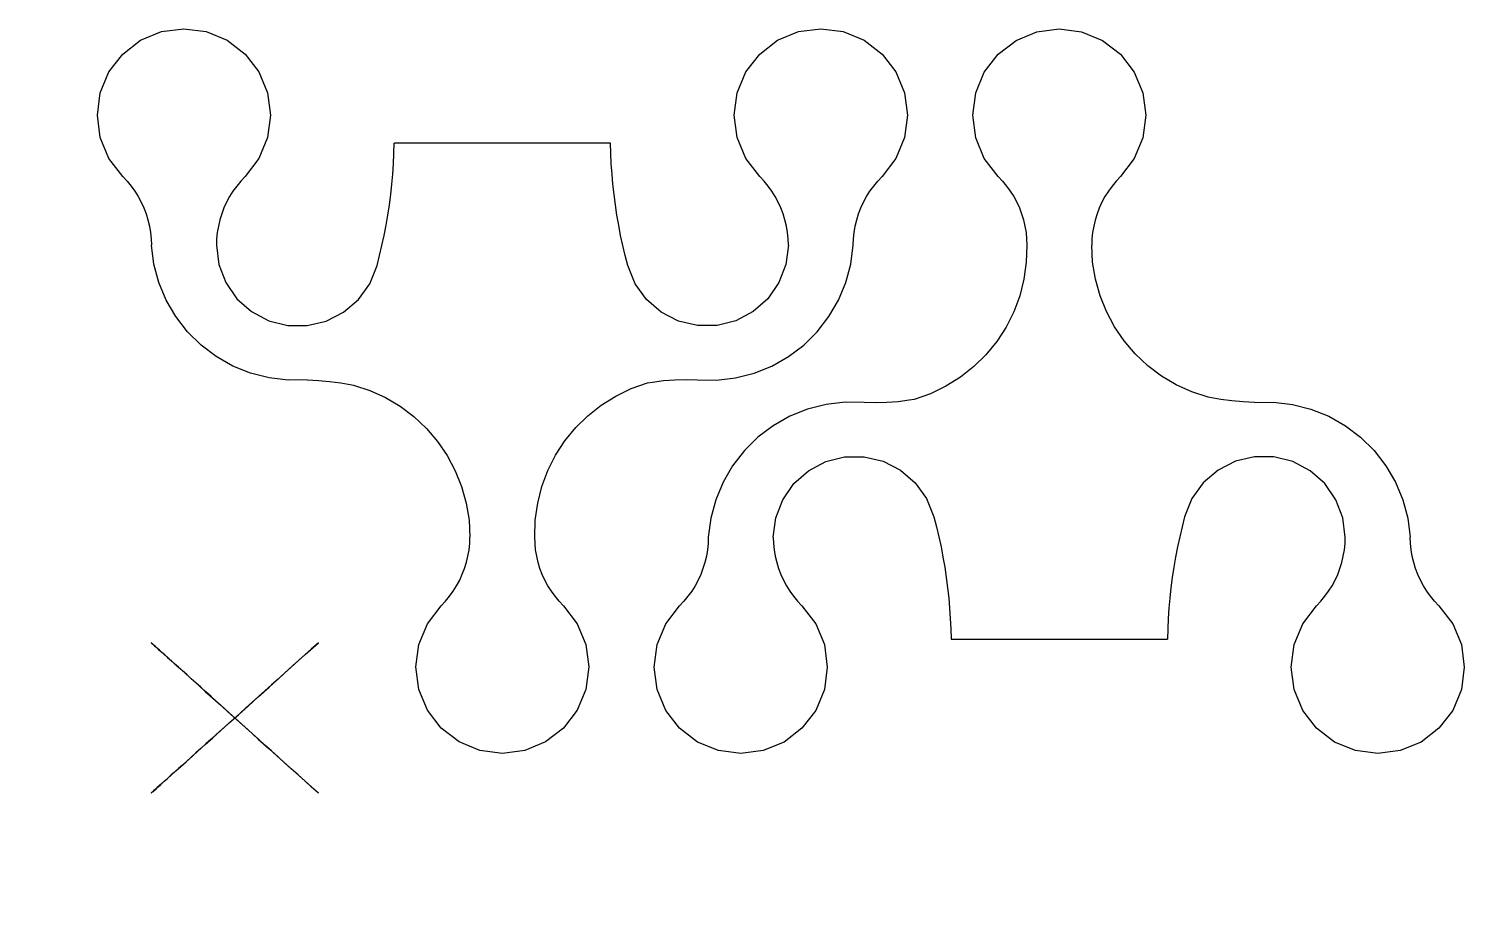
# Model space of a CAD drawing. Extents: x -3 to 156, y -3 to 94.
import ezdxf

# ---------------------------------------------------------------- set-up
doc = ezdxf.new("R2010")
doc.units = 0
doc.layers.add('ink_ext_XXXXXX', color=7, linetype='CONTINUOUS')

msp = doc.modelspace()

# ---------------------------------------------------------------- linework, layer by layer
at = {"layer": 'ink_ext_XXXXXX', "color": 7}
for points in [[(5.722468, 89.206352), (7.247879, 91.194149), (9.235782, 92.71949), (11.550357, 93.67834), (14.034618, 94.005365), (16.518879, 93.67834), (18.833454, 92.71949), (20.821357, 91.194149), (22.346416, 89.206352), (23.305266, 86.891495), (23.632643, 84.407446), (23.305266, 81.923255)], [(75.416188, 81.923255), (75.08881, 84.407446), (75.416188, 86.891495), (76.374685, 89.206352), (77.900096, 91.194149), (79.887999, 92.71949), (82.202927, 93.67834), (84.686835, 94.005365), (87.171096, 93.67834), (89.485671, 92.71949), (91.473574, 91.194149), (92.998985, 89.206352)], [(104.34334, 77.613336), (102.817929, 79.601239), (101.859079, 81.915814), (101.532407, 84.400075), (101.859079, 86.884336), (102.817929, 89.199264), (104.34334, 91.187167), (106.331243, 92.712225), (108.645818, 93.671075), (111.130079, 93.9981)], [(111.130079, 93.9981), (113.61434, 93.671075), (115.928915, 92.712225), (117.916818, 91.187167), (119.441877, 89.199264), (120.401079, 86.884336), (120.728104, 84.400075), (120.401079, 81.915814), (119.441877, 79.601239), (117.916818, 77.613336)], [(7.247879, 77.620742), (5.722468, 79.608433), (4.763618, 81.923255), (4.436593, 84.407446), (4.763618, 86.891495), (5.722468, 89.206352)], [(92.998985, 89.206352), (93.957835, 86.891495), (94.28486, 84.407446), (93.957835, 81.923255), (92.998985, 79.608433), (91.473574, 77.620742)], [(23.305266, 81.923255), (22.346416, 79.608433), (20.821357, 77.620742)], [(36.459643, 72.211106), (36.653671, 73.341406), (36.824768, 74.474881), (36.972582, 75.611849), (37.097466, 76.751497), (37.198713, 77.893474), (37.277029, 79.037392), (37.33171, 80.182544), (37.36346, 81.328648)], [(61.357993, 81.328648), (37.36346, 81.328648)], [(62.26181, 72.211106), (62.067782, 73.341406), (61.896685, 74.474881), (61.748871, 75.611849), (61.623988, 76.751497), (61.522741, 77.893474), (61.444424, 79.037392), (61.389391, 80.182544), (61.357993, 81.328648)], [(77.900096, 77.620742), (76.374685, 79.608433), (75.416188, 81.923255)], [(7.247879, 77.620742), (7.730127, 77.10618), (8.177802, 76.561738), (8.589493, 75.989145), (8.963085, 75.391363), (9.297518, 74.770544), (9.590677, 74.129512), (9.841854, 73.470523), (10.049641, 72.79707), (10.213682, 72.110917), (10.332921, 71.416298), (10.407004, 70.714976), (10.435227, 70.010479)], [(20.821357, 77.620742), (20.33911, 77.10618), (19.891435, 76.561738), (19.479743, 75.989145), (19.106152, 75.391363), (18.771718, 74.770544), (18.47856, 74.129512), (18.227382, 73.470523), (18.019243, 72.79707), (17.855554, 72.110917), (17.735963, 71.416298), (17.662232, 70.714976), (17.633657, 70.010479)], [(81.087796, 70.010479), (81.059221, 70.714976), (80.985138, 71.416298), (80.865899, 72.110917), (80.70221, 72.79707), (80.494071, 73.470523), (80.242893, 74.129512), (79.949735, 74.770544), (79.615302, 75.391363), (79.24171, 75.989145), (78.830018, 76.561738), (78.382343, 77.10618), (77.900096, 77.620742)], [(88.285874, 70.010479), (88.314449, 70.714976), (88.388532, 71.416298), (88.507418, 72.110917), (88.671813, 72.79707), (88.879599, 73.470523), (89.130777, 74.129512), (89.423935, 74.770544), (89.758368, 75.391363), (90.13196, 75.989145), (90.543652, 76.561738), (90.991327, 77.10618), (91.473574, 77.620742)], [(104.34334, 77.613336), (104.831232, 77.102867), (105.283846, 76.561353), (105.699418, 75.990559), (106.076538, 75.393306), (106.412735, 74.77277), (106.706952, 74.130714), (106.958129, 73.47102), (107.164504, 72.795803), (107.325724, 72.108239), (107.440729, 71.411856), (107.509168, 70.709123), (107.530688, 70.003214)], [(117.916818, 77.613336), (117.434571, 77.098986), (116.986896, 76.554298), (116.575204, 75.982092), (116.201613, 75.384134), (115.867179, 74.763245), (115.574021, 74.122248), (115.322843, 73.463259), (115.114704, 72.789806), (114.951015, 72.104006)], [(36.242685, 71.085392), (36.459643, 72.211106)], [(62.478768, 71.085392), (62.26181, 72.211106)], [(114.951015, 72.104006), (114.831777, 71.409034)], [(35.454579, 67.738237), (35.739977, 68.848429), (36.002796, 69.964265), (36.242685, 71.085392)], [(63.266874, 67.738237), (62.981477, 68.848429), (62.718657, 69.964265), (62.478768, 71.085392)], [(114.831777, 71.409034), (114.757693, 70.707711), (114.729471, 70.003214)], [(25.597616, 55.04247), (23.493649, 55.287298), (21.440129, 55.808351), (19.473746, 56.596456), (17.628718, 57.637504), (15.937854, 58.913148), (14.430435, 60.401165), (13.132918, 62.075801), (12.068235, 63.907423), (11.254729, 65.863223), (10.707218, 67.909687), (10.435227, 70.010479)], [(17.633657, 70.010479), (17.909529, 67.864179), (18.686346, 65.844173), (19.919657, 64.06582), (21.53926, 62.63072)], [(73.123838, 55.04247), (75.227804, 55.287298), (77.281324, 55.808351), (79.247707, 56.596456), (81.092382, 57.637504), (82.783599, 58.913148), (84.291018, 60.401165), (85.588535, 62.075801), (86.653571, 63.907423), (87.466724, 65.863223), (88.014235, 67.909687), (88.285874, 70.010479)], [(81.087796, 70.010479), (80.811924, 67.864179), (80.035107, 65.844173), (78.801796, 64.06582), (77.182193, 62.63072)], [(107.530688, 70.003214), (107.474949, 68.107034), (107.212482, 66.228492), (106.747168, 64.389814), (106.083946, 62.61252), (105.231282, 60.918128), (104.198702, 59.326748), (102.998904, 57.857781), (101.646354, 56.527809), (100.156574, 55.353764), (98.547907, 54.3487), (96.839052, 53.524964), (95.050821, 52.892434)], [(127.627732, 53.134086), (125.822215, 53.729928), (124.092193, 54.518739), (122.458479, 55.490995), (120.939771, 56.635053), (119.554765, 57.937156), (118.319338, 59.382486), (117.248304, 60.953406), (116.354718, 62.63157), (115.64881, 64.39687), (115.138693, 66.228492), (114.831071, 68.104564), (114.729471, 70.003214)], [(27.715693, 61.076734), (29.821777, 61.574504), (31.75006, 62.557342), (33.390124, 63.969159), (34.648835, 65.72952), (35.454579, 67.738237)], [(71.00576, 61.076734), (68.899677, 61.574504), (66.971746, 62.557342), (65.331329, 63.969159), (64.072618, 65.72952), (63.266874, 67.738237)], [(21.53926, 62.63072), (23.453079, 61.620365)], [(77.182193, 62.63072), (75.268374, 61.620365)], [(23.453079, 61.620365), (25.551754, 61.092256)], [(25.551754, 61.092256), (27.715693, 61.076734)], [(73.169699, 61.092256), (71.00576, 61.076734)], [(75.268374, 61.620365), (73.169699, 61.092256)], [(27.715693, 55.077748), (25.597616, 55.04247)], [(27.715693, 55.077748), (28.960293, 54.999431), (30.201718, 54.880898), (31.438557, 54.722501), (32.669752, 54.524592), (32.863074, 54.486845)], [(32.863074, 54.486845), (34.668591, 53.891004), (36.398613, 53.102192), (38.032327, 52.129937), (39.551035, 50.985879), (40.936041, 49.683776), (42.171468, 48.238445), (43.242502, 46.667526), (44.136088, 44.989362), (44.841996, 43.224062), (45.352113, 41.39244), (45.659735, 39.516367), (45.761335, 37.617717)], [(52.960118, 37.617717), (53.015857, 39.513898), (53.278324, 41.39244), (53.743638, 43.231117), (54.40686, 45.008412), (55.259524, 46.702804), (56.292104, 48.294184), (57.491902, 49.763151), (58.844452, 51.093123), (60.334232, 52.267167), (61.942899, 53.272231), (63.651754, 54.095967), (65.439985, 54.728498)], [(65.439985, 54.728498), (65.994904, 54.823042)], [(65.994904, 54.823042), (67.241621, 54.975442), (68.494335, 55.069281), (69.749871, 55.103148), (71.00576, 55.077748)], [(71.00576, 55.077748), (73.123838, 55.04247)], [(87.366968, 52.578461), (85.263002, 52.333634), (83.209482, 51.812581), (81.243099, 51.024475), (79.398424, 49.983428), (77.707207, 48.707784), (76.199788, 47.219767), (74.902271, 45.545131), (73.837235, 43.713509), (73.024082, 41.757709), (72.476571, 39.711245), (72.204932, 37.610453)], [(89.485046, 52.543184), (87.366968, 52.578461)], [(94.495902, 52.797889), (93.249185, 52.645489), (91.996471, 52.55165), (90.740935, 52.517784), (89.485046, 52.543184)], [(95.050821, 52.892434), (94.495902, 52.797889)], [(132.775113, 52.543184), (131.530513, 52.6215), (130.289088, 52.740034), (129.052249, 52.898431), (127.821054, 53.096339), (127.627732, 53.134086)], [(132.775113, 52.543184), (134.89319, 52.578461)], [(134.89319, 52.578461), (136.997157, 52.333634), (139.050677, 51.812581), (141.01706, 51.024475), (142.862088, 49.983428), (144.552952, 48.707784), (146.060371, 47.219767), (147.357888, 45.545131), (148.422571, 43.713509), (149.236077, 41.757709), (149.783588, 39.711245), (150.055579, 37.610453)], [(85.222432, 46.000567), (87.321107, 46.528675)], [(87.321107, 46.528675), (89.485046, 46.544198)], [(89.485046, 46.544198), (91.591129, 46.046428), (93.51906, 45.063589), (95.159477, 43.651773), (96.418188, 41.891411), (97.223932, 39.882695)], [(132.775113, 46.544198), (130.669029, 46.046428), (128.740746, 45.063589), (127.100682, 43.651773), (125.841971, 41.891411), (125.036227, 39.882695)], [(134.939052, 46.528675), (132.775113, 46.544198)], [(137.037727, 46.000567), (134.939052, 46.528675)], [(79.40301, 37.610453), (79.678882, 39.756753), (80.455699, 41.776759), (81.68901, 43.555111), (83.308613, 44.990211)], [(83.308613, 44.990211), (85.222432, 46.000567)], [(138.951546, 44.990211), (137.037727, 46.000567)], [(142.857149, 37.610453), (142.581277, 39.756753), (141.80446, 41.776759), (140.571149, 43.555111), (138.951546, 44.990211)], [(97.223932, 39.882695), (97.509329, 38.772503), (97.772149, 37.656667), (98.012038, 36.535539)], [(125.036227, 39.882695), (124.750829, 38.772503), (124.48801, 37.656667), (124.248121, 36.535539)], [(45.659029, 36.211898), (45.733113, 36.91322), (45.761335, 37.617717)], [(56.147466, 30.007595), (55.659574, 30.518065), (55.20696, 31.059579), (54.791388, 31.630373), (54.414268, 32.227626), (54.078071, 32.848162), (53.783854, 33.490217), (53.532677, 34.149912), (53.326302, 34.825129), (53.165082, 35.512692), (53.050077, 36.209076), (52.981638, 36.911809), (52.960118, 37.617717)], [(72.204932, 37.610453), (72.176357, 36.905956), (72.102274, 36.204634), (71.983388, 35.510014), (71.818993, 34.823861), (71.611207, 34.150409), (71.360029, 33.49142), (71.066871, 32.850387), (70.732438, 32.229569), (70.358846, 31.631787), (69.947154, 31.059193), (69.499479, 30.514751), (69.017232, 30.00019)], [(79.40301, 37.610453), (79.431585, 36.905956), (79.505668, 36.204634), (79.624907, 35.510014), (79.788596, 34.823861), (79.996735, 34.150409), (80.247913, 33.49142), (80.541071, 32.850387), (80.875504, 32.229569), (81.249096, 31.631787), (81.660788, 31.059193), (82.108463, 30.514751), (82.59071, 30.00019)], [(139.669449, 30.00019), (140.151696, 30.514751), (140.599371, 31.059193), (141.011063, 31.631787), (141.384654, 32.229569), (141.719088, 32.850387), (142.012246, 33.49142), (142.263424, 34.150409), (142.471563, 34.823861), (142.635252, 35.510014), (142.754843, 36.204634), (142.828574, 36.905956), (142.857149, 37.610453)], [(153.242927, 30.00019), (152.760679, 30.514751), (152.313004, 31.059193), (151.901313, 31.631787), (151.527721, 32.229569), (151.193288, 32.850387), (150.900129, 33.49142), (150.648952, 34.150409), (150.441165, 34.823861), (150.277124, 35.510014), (150.157885, 36.204634), (150.083802, 36.905956), (150.055579, 37.610453)], [(42.573988, 30.007595), (43.056235, 30.521945), (43.50391, 31.066634), (43.915602, 31.63884), (44.289193, 32.236798), (44.623627, 32.857687), (44.916785, 33.498684), (45.167963, 34.157673), (45.376102, 34.831126), (45.539791, 35.516926)], [(45.539791, 35.516926), (45.659029, 36.211898)], [(98.012038, 36.535539), (98.228996, 35.409825)], [(98.228996, 35.409825), (98.423024, 34.279525), (98.594121, 33.14605), (98.741935, 32.009083), (98.866818, 30.869434), (98.968065, 29.727457), (99.046382, 28.58354), (99.101415, 27.438388), (99.132813, 26.292284)], [(124.031163, 35.409825), (123.837135, 34.279525), (123.666038, 33.14605), (123.518224, 32.009083), (123.39334, 30.869434), (123.292093, 29.727457), (123.213777, 28.58354), (123.159096, 27.438388), (123.127346, 26.292284)], [(124.248121, 36.535539), (124.031163, 35.409825)], [(49.360727, 13.622831), (46.876466, 13.949856), (44.561891, 14.908706), (42.573988, 16.433765), (41.048929, 18.421667), (40.089727, 20.736595), (39.762702, 23.220856), (40.089727, 25.705117), (41.048929, 28.019692), (42.573988, 30.007595)], [(56.147466, 30.007595), (57.672877, 28.019692), (58.631727, 25.705117), (58.958399, 23.220856), (58.631727, 20.736595), (57.672877, 18.421667), (56.147466, 16.433765), (54.159563, 14.908706), (51.844988, 13.949856), (49.360727, 13.622831)], [(67.491821, 18.414579), (66.532971, 20.729437), (66.205946, 23.213486), (66.532971, 25.697677), (67.491821, 28.012499), (69.017232, 30.00019)], [(82.59071, 30.00019), (84.116121, 28.012499), (85.074618, 25.697677)], [(137.18554, 25.697677), (138.14439, 28.012499), (139.669449, 30.00019)], [(153.242927, 30.00019), (154.768338, 28.012499), (155.727188, 25.697677), (156.054213, 23.213486), (155.727188, 20.729437), (154.768338, 18.414579)], [(28.95226, 25.91592), (28.95226, 25.91592)], [(85.074618, 25.697677), (85.401996, 23.213486), (85.074618, 20.729437), (84.116121, 18.414579), (82.59071, 16.426783), (80.602807, 14.901442), (78.287879, 13.942592), (75.803971, 13.615567), (73.31971, 13.942592), (71.005135, 14.901442), (69.017232, 16.426783), (67.491821, 18.414579)], [(99.132813, 26.292284), (123.127346, 26.292284)], [(154.768338, 18.414579), (153.242927, 16.426783), (151.255024, 14.901442), (148.940449, 13.942592), (146.456188, 13.615567), (143.971927, 13.942592), (141.657352, 14.901442), (139.669449, 16.426783), (138.14439, 18.414579), (137.18554, 20.729437), (136.858163, 23.213486), (137.18554, 25.697677)], [(28.952328, 9.231189), (28.952328, 9.231189)]]:
    msp.add_lwpolyline(points, dxfattribs=at)
for points in [[(28.952328, 9.231189), (-3.177381, 38.129979), (12.887472, 23.680591), (28.952328, 9.231189)], [(28.95226, 25.91592), (-3.177333, -2.982882), (12.887464, 11.466518), (28.95226, 25.91592)]]:
    msp.add_open_spline(points, degree=3, dxfattribs=at)

doc.saveas('drawing.dxf')
